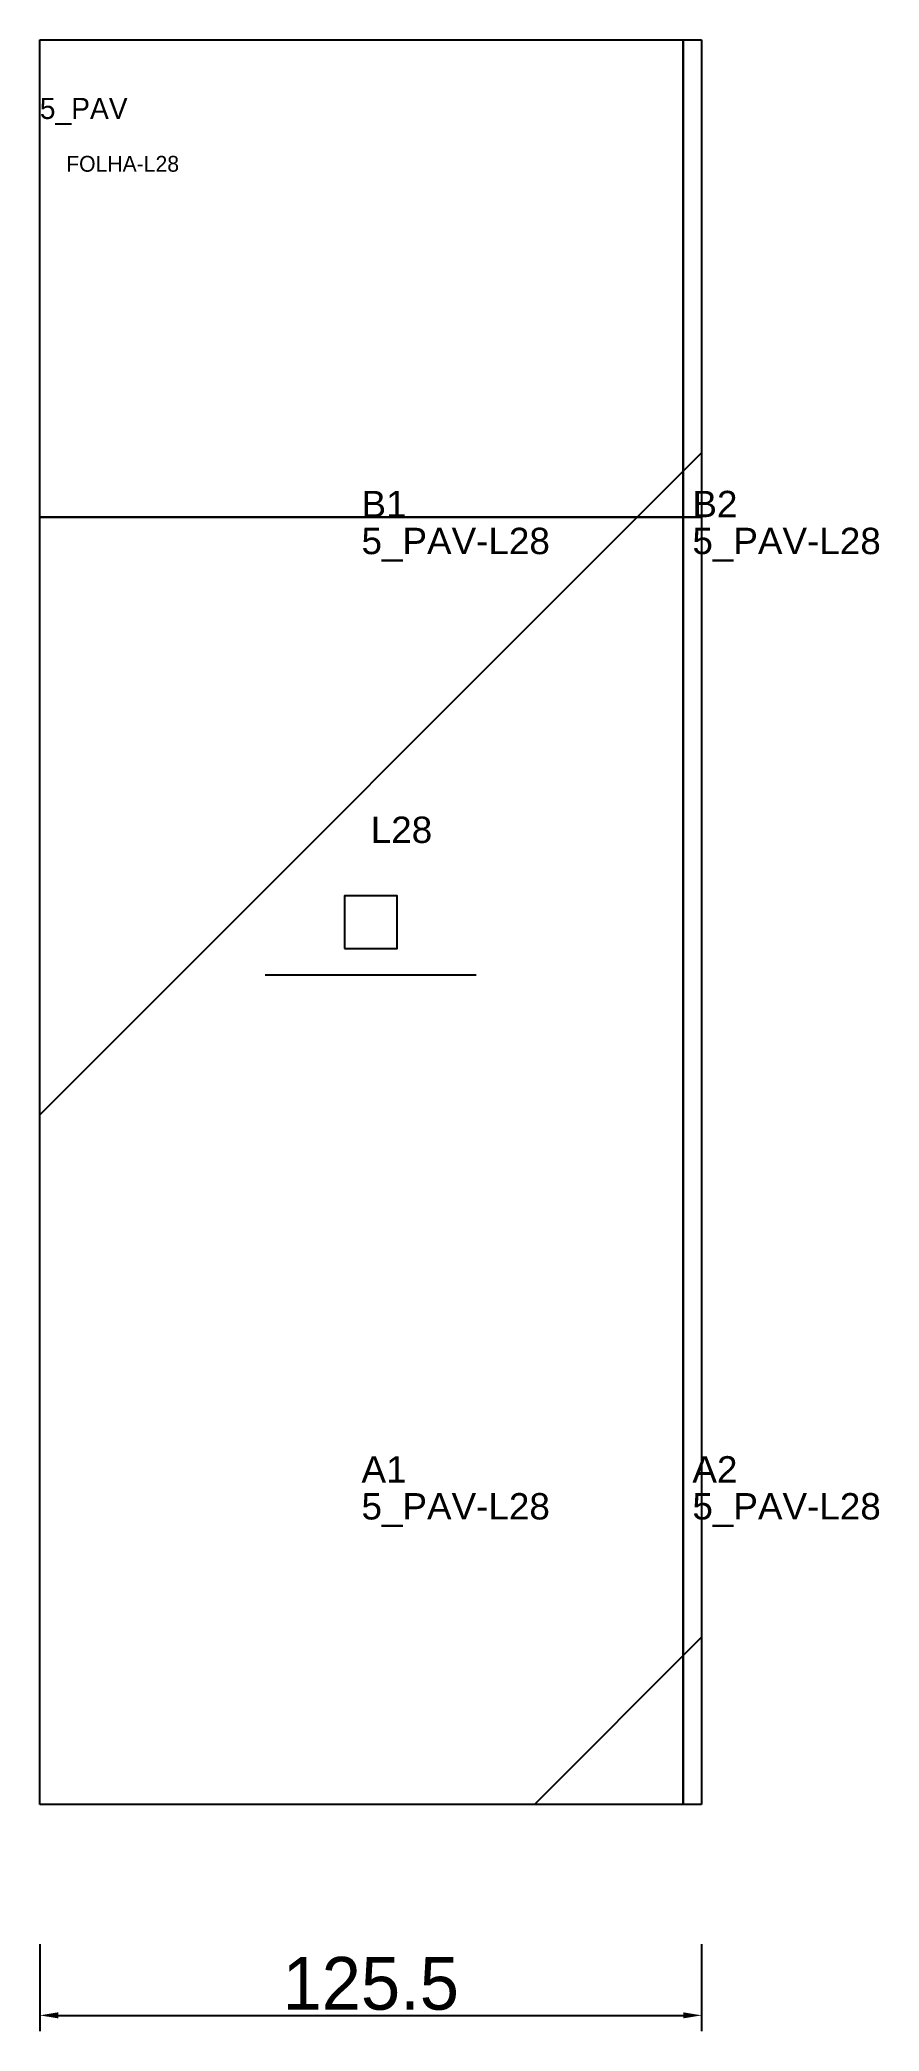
# Model space of a CAD drawing. Header units: metres. Extents: x 222 to 381, y -176 to 202.
import ezdxf

# ---------------------------------------------------------------- set-up
doc = ezdxf.new("R2010")
doc.units = ezdxf.units.M
for name, color, linetype in [('3', 3, 'CONTINUOUS'), ('AUX00', 7, 'CONTINUOUS'), ('COTA', 241, 'CONTINUOUS'), ('FOLHA', 255, 'CONTINUOUS'), ('Hachura', 251, 'CONTINUOUS'), ('NOMENCLATURA', 7, 'CONTINUOUS'), ('Nível', 160, 'CONTINUOUS'), ('Painéis', 200, 'CONTINUOUS'), ('Pilares', 5, 'CONTINUOUS'), ('SARR_2.2x7', 40, 'CONTINUOUS')]:
    doc.layers.add(name, color=color, linetype=linetype)
doc.styles.add('ARIAL', font='Arial.ttf')
doc.styles.add('STR_STANDARD', font='arial.ttf')
doc.dimstyles.new('EZ DXF', dxfattribs={"dimtxt": 10, "dimasz": 3.5, "dimexe": 3, "dimexo": 1.5, "dimgap": 1, "dimtad": 1, "dimdec": 1, "dimdsep": 46, "dimcen": 2.5, "dimazin": 3, "dimtfac": 1, "dimtmove": 0, "dimatfit": 3})

msp = doc.modelspace()

# ---------------------------------------------------------------- hatches: boundary and pattern name
at = {"layer": 'Hachura'}
h = msp.add_hatch(dxfattribs=at)
h.set_pattern_fill('ANSI31', scale=50)
h.paths.add_polyline_path([(222.2, 201.5), (347.7, 201.5), (347.7, -133), (222.2, -133)])
h = msp.add_hatch(dxfattribs=at)
h.set_pattern_fill('ANSI31', scale=50)
h.paths.add_polyline_path([(222.2, 201.5), (347.7, 201.5), (347.7, -133), (222.2, -133)])

# ---------------------------------------------------------------- linework, layer by layer
at = {"layer": '3'}
for points in [[(344.2, -133), (344.2, 201.5)], [(344.2, -133), (344.2, 201.5)], [(222.2, 111), (347.7, 111)], [(222.2, 111), (347.7, 111)]]:
    msp.add_lwpolyline(points, close=True, dxfattribs=at)
at = {"layer": 'Painéis', "color": 200}
for p, q in [((222.2, 201.5), (347.7, 201.5)), ((222.2, -133), (222.2, 201.5)), ((222.2, 201.5), (347.7, 201.5)), ((222.2, -133), (222.2, 201.5)), ((347.7, 201.5), (347.7, -133)), ((347.7, 201.5), (347.7, -133)), ((347.7, -133), (222.2, -133)), ((347.7, -133), (222.2, -133))]:
    msp.add_line(p, q, dxfattribs=at)
at = {"layer": 'Pilares'}
msp.add_lwpolyline([(279.95, 29.25), (289.95, 29.25), (289.95, 39.25), (279.95, 39.25)], close=True, dxfattribs=at)
msp.add_lwpolyline([(279.95, 29.25), (289.95, 29.25), (289.95, 39.25), (279.95, 39.25)], close=True, dxfattribs=at)
at = {"layer": 'SARR_2.2x7'}
msp.add_line((264.95, 24.25), (304.95, 24.25), dxfattribs=at)
msp.add_line((264.95, 24.25), (304.95, 24.25), dxfattribs=at)

# ---------------------------------------------------------------- texts
at = {"layer": '3', "style": 'STR_STANDARD'}
for s, p in [('B1', (283.2, 111)), ('B1', (283.2, 111)), ('B2', (345.95, 111)), ('B2', (345.95, 111)), ('A1', (283.2, -72)), ('A1', (283.2, -72)), ('A2', (345.95, -72)), ('A2', (345.95, -72))]:
    msp.add_text(s, height=5, dxfattribs=at).set_placement(p)
at = {"layer": 'AUX00', "style": 'STR_STANDARD'}
for p in [(283.2, 104), (283.2, 104), (345.95, 104), (345.95, 104), (283.2, -79), (283.2, -79), (345.95, -79), (345.95, -79)]:
    msp.add_text('5_PAV-L28', height=5, dxfattribs=at).set_placement(p)
at = {"layer": 'FOLHA'}
msp.add_text('FOLHA-L28', height=3, dxfattribs=at).set_placement((227.2, 176.5))
msp.add_text('FOLHA-L28', height=3, dxfattribs=at).set_placement((227.2, 176.5))
at = {"layer": 'NOMENCLATURA', "insert": (284.95, 54.25), "char_height": 5, "attachment_point": 1, "style": 'ARIAL'}
msp.add_mtext('L28', dxfattribs=at)
msp.add_mtext('L28', dxfattribs=at)
at = {"layer": 'Nível'}
msp.add_text('5_PAV', height=4, dxfattribs=at).set_placement((222.2, 186.5))
msp.add_text('5_PAV', height=4, dxfattribs=at).set_placement((222.2, 186.5))

# ---------------------------------------------------------------- dimensions: what is measured, and where the dimension line sits
at = {"layer": 'COTA'}
msp.add_linear_dim(base=(222.2, -173), p1=(222.2, -158), p2=(347.7, -158), dimstyle='EZ DXF', dxfattribs=at).render()
msp.add_linear_dim(base=(222.2, -173), p1=(222.2, -158), p2=(347.7, -158), dimstyle='EZ DXF', dxfattribs=at).render()

doc.saveas('drawing.dxf')
